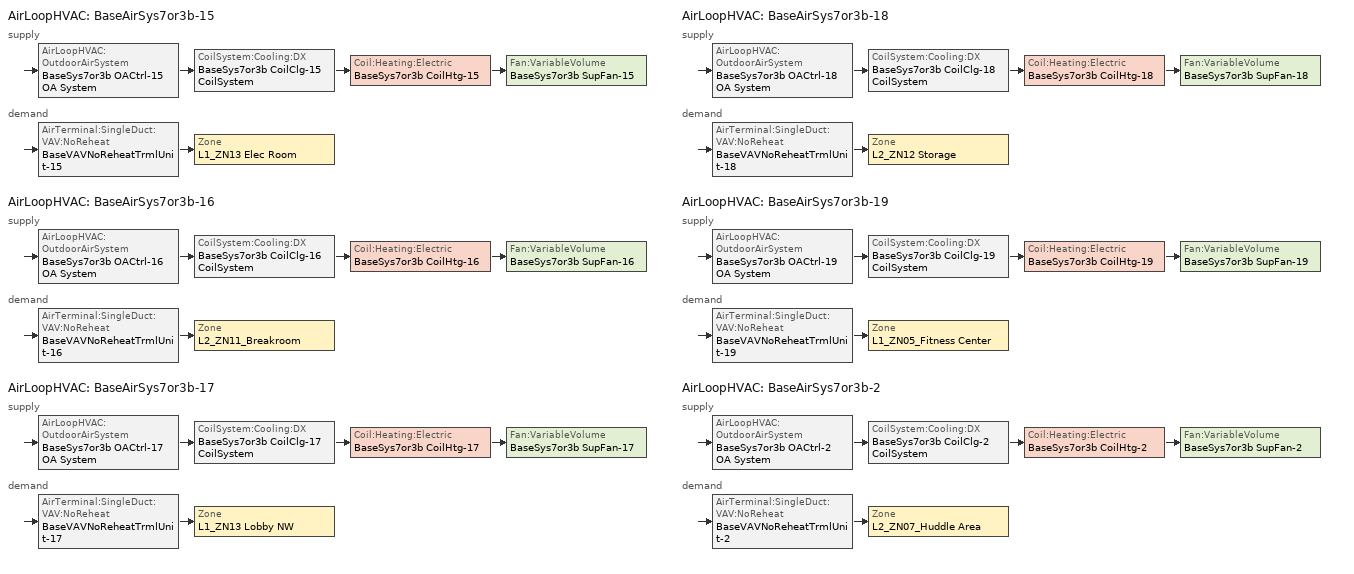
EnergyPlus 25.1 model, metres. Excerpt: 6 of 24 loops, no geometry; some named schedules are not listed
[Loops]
AirLoopHVAC 'BaseAirSys7or3b-15'
 supply: AirLoopHVAC:OutdoorAirSystem 'BaseSys7or3b OACtrl-15 OA System' > CoilSystem:Cooling:DX 'BaseSys7or3b CoilClg-15 CoilSystem' > Coil:Heating:Electric 'BaseSys7or3b CoilHtg-15' > Fan:VariableVolume 'BaseSys7or3b SupFan-15'
 demand: AirTerminal:SingleDuct:VAV:NoReheat 'BaseVAVNoReheatTrmlUnit-15' > Zone 'L1_ZN13 Elec Room'
AirLoopHVAC 'BaseAirSys7or3b-16'
 supply: AirLoopHVAC:OutdoorAirSystem 'BaseSys7or3b OACtrl-16 OA System' > CoilSystem:Cooling:DX 'BaseSys7or3b CoilClg-16 CoilSystem' > Coil:Heating:Electric 'BaseSys7or3b CoilHtg-16' > Fan:VariableVolume 'BaseSys7or3b SupFan-16'
 demand: AirTerminal:SingleDuct:VAV:NoReheat 'BaseVAVNoReheatTrmlUnit-16' > Zone 'L2_ZN11_Breakroom'
AirLoopHVAC 'BaseAirSys7or3b-17'
 supply: AirLoopHVAC:OutdoorAirSystem 'BaseSys7or3b OACtrl-17 OA System' > CoilSystem:Cooling:DX 'BaseSys7or3b CoilClg-17 CoilSystem' > Coil:Heating:Electric 'BaseSys7or3b CoilHtg-17' > Fan:VariableVolume 'BaseSys7or3b SupFan-17'
 demand: AirTerminal:SingleDuct:VAV:NoReheat 'BaseVAVNoReheatTrmlUnit-17' > Zone 'L1_ZN13 Lobby NW'
AirLoopHVAC 'BaseAirSys7or3b-18'
 supply: AirLoopHVAC:OutdoorAirSystem 'BaseSys7or3b OACtrl-18 OA System' > CoilSystem:Cooling:DX 'BaseSys7or3b CoilClg-18 CoilSystem' > Coil:Heating:Electric 'BaseSys7or3b CoilHtg-18' > Fan:VariableVolume 'BaseSys7or3b SupFan-18'
 demand: AirTerminal:SingleDuct:VAV:NoReheat 'BaseVAVNoReheatTrmlUnit-18' > Zone 'L2_ZN12 Storage'
AirLoopHVAC 'BaseAirSys7or3b-19'
 supply: AirLoopHVAC:OutdoorAirSystem 'BaseSys7or3b OACtrl-19 OA System' > CoilSystem:Cooling:DX 'BaseSys7or3b CoilClg-19 CoilSystem' > Coil:Heating:Electric 'BaseSys7or3b CoilHtg-19' > Fan:VariableVolume 'BaseSys7or3b SupFan-19'
 demand: AirTerminal:SingleDuct:VAV:NoReheat 'BaseVAVNoReheatTrmlUnit-19' > Zone 'L1_ZN05_Fitness Center'
AirLoopHVAC 'BaseAirSys7or3b-2'
 supply: AirLoopHVAC:OutdoorAirSystem 'BaseSys7or3b OACtrl-2 OA System' > CoilSystem:Cooling:DX 'BaseSys7or3b CoilClg-2 CoilSystem' > Coil:Heating:Electric 'BaseSys7or3b CoilHtg-2' > Fan:VariableVolume 'BaseSys7or3b SupFan-2'
 demand: AirTerminal:SingleDuct:VAV:NoReheat 'BaseVAVNoReheatTrmlUnit-2' > Zone 'L2_ZN07_Huddle Area'
[ZoneControl:Thermostat] Temperature Difference Between Cutout And Setpoint {deltaC}=0
Name | Zone or ZoneList | Control Type Schedule | Control 1
L1_ZN05_Fitness Center Thermostat | L1_ZN05_Fitness Center | L1_ZN05_Fitness Center Thermostat Schedule | L1_ZN05_Fitness Center Thermostat
L1_ZN13 Elec Room Thermostat | L1_ZN13 Elec Room | L1_ZN13 Elec Room Thermostat Schedule | L1_ZN13 Elec Room Thermostat
L1_ZN13 Lobby NW Thermostat | L1_ZN13 Lobby NW | L1_ZN13 Lobby NW Thermostat Schedule | L1_ZN13 Lobby NW Thermostat
L2_ZN07_Huddle Area Thermostat | L2_ZN07_Huddle Area | L2_ZN07_Huddle Area Thermostat Schedule | L2_ZN07_Huddle Area Thermostat
L2_ZN11_Breakroom Thermostat | L2_ZN11_Breakroom | L2_ZN11_Breakroom Thermostat Schedule | L2_ZN11_Breakroom Thermostat
L2_ZN12 Storage Thermostat | L2_ZN12 Storage | L2_ZN12 Storage Thermostat Schedule | L2_ZN12 Storage Thermostat
[ThermostatSetpoint:DualSetpoint] Heating Setpoint Temperature Schedule=SchoolHtgSetpt; Cooling Setpoint Temperature Schedule=SchoolClgSetpt
L1_ZN05_Fitness Center Thermostat; L1_ZN13 Elec Room Thermostat; L1_ZN13 Lobby NW Thermostat; L2_ZN07_Huddle Area Thermostat; L2_ZN11_Breakroom Thermostat; L2_ZN12 Storage Thermostat
[Fan:ZoneExhaust] Availability Schedule=SchoolHVACAvail; Fan Total Efficiency=0.6; Pressure Rise {Pa}=0; System Availability Manager Coupling Mode=Decoupled; Balanced Exhaust Fraction Schedule=On
Name | Maximum Flow Rate {m3/s}
L1_ZN05_Fitness Center BaseExhFan | 0.0567611
L1_ZN13 Elec Room BaseExhFan | 0.00154415
L1_ZN13 Lobby NW BaseExhFan | 0.0287185
L2_ZN07_Huddle Area BaseExhFan | 0.0944103
L2_ZN11_Breakroom BaseExhFan | 0.0371703
L2_ZN12 Storage BaseExhFan | 0.0141672
[Zone equipment]
L1_ZN05_Fitness Center: L1_ZN05_Fitness Center BaseExhFan, BaseVAVNoReheatTrmlUnit-19
L1_ZN13 Elec Room: L1_ZN13 Elec Room BaseExhFan, BaseVAVNoReheatTrmlUnit-15
L1_ZN13 Lobby NW: L1_ZN13 Lobby NW BaseExhFan, BaseVAVNoReheatTrmlUnit-17
L2_ZN07_Huddle Area: L2_ZN07_Huddle Area BaseExhFan, BaseVAVNoReheatTrmlUnit-2
L2_ZN11_Breakroom: L2_ZN11_Breakroom BaseExhFan, BaseVAVNoReheatTrmlUnit-16
L2_ZN12 Storage: L2_ZN12 Storage BaseExhFan, BaseVAVNoReheatTrmlUnit-18
[Sizing:Zone] Zone Cooling Design Supply Air Temperature Input Method=TemperatureDifference; Zone Cooling Design Supply Air Temperature {C}=14; Zone Cooling Design Supply Air Temperature Difference {deltaC}=11.1111; Zone Heating Design Supply Air Temperature Input Method=TemperatureDifference; Zone Heating Design Supply Air Temperature {C}=40; Zone Heating Design Supply Air Temperature Difference {deltaC}=13.8889; Zone Cooling Design Supply Air Humidity Ratio {kgWater/kgDryAir}=0.0085; Zone Heating Design Supply Air Humidity Ratio {kgWater/kgDryAir}=0.008; Zone Heating Sizing Factor=1; Zone Cooling Sizing Factor=1; Cooling Design Air Flow Method=DesignDay; Cooling Design Air Flow Rate {m3/s}=0; Cooling Minimum Air Flow per Zone Floor Area {m3/s-m2}=0; Cooling Minimum Air Flow {m3/s}=0; Cooling Minimum Air Flow Fraction=0; Heating Design Air Flow Method=DesignDayWithLimit; Heating Design Air Flow Rate {m3/s}=0; Heating Maximum Air Flow per Zone Floor Area {m3/s-m2}=0; Heating Maximum Air Flow {m3/s}=0; Heating Maximum Air Flow Fraction=0.5; Account for Dedicated Outdoor Air System=No; Zone Load Sizing Method=Sensible Load Only No Latent Load; Zone Latent Cooling Design Supply Air Humidity Ratio Input Method=HumidityRatioDifference; Zone Cooling Design Supply Air Humidity Ratio Difference {kgWater/kgDryAir}=0.005; Zone Latent Heating Design Supply Air Humidity Ratio Input Method=HumidityRatioDifference; Zone Humidification Design Supply Air Humidity Ratio Difference {kgWater/kgDryAir}=0.005; Type of Space Sum to Use=Coincident
Name | Design Specification Outdoor Air Object
L1_ZN05_Fitness Center | L1_ZN05_Fitness Center Design Specification Outdoor Air
L1_ZN13 Elec Room | L1_ZN13 Elec Room Design Specification Outdoor Air
L1_ZN13 Lobby NW | L1_ZN13 Lobby NW Design Specification Outdoor Air
L2_ZN07_Huddle Area | L2_ZN07_Huddle Area Design Specification Outdoor Air
L2_ZN11_Breakroom | L2_ZN11_Breakroom Design Specification Outdoor Air
L2_ZN12 Storage | L2_ZN12 Storage Design Specification Outdoor Air
[DesignSpecification:OutdoorAir] Outdoor Air Method=Maximum; Outdoor Air Flow per Person {m3/s-person}=0; Outdoor Air Flow per Zone {m3/s}=0; Outdoor Air Flow Air Changes per Hour {1/hr}=0
Name | Outdoor Air Flow per Zone Floor Area {m3/s-m2}
L1_ZN05_Fitness Center Design Specification Outdoor Air | 0.00194642
L1_ZN13 Elec Room Design Specification Outdoor Air; L2_ZN12 Storage Design Specification Outdoor Air | 0.000762
L1_ZN13 Lobby NW Design Specification Outdoor Air; L2_ZN11_Breakroom Design Specification Outdoor Air | 0.0025146
L2_ZN07_Huddle Area Design Specification Outdoor Air | 0.00257361
[AirTerminal:SingleDuct:VAV:NoReheat] Availability Schedule=Always On Discrete; Maximum Air Flow Rate {m3/s}=Autosize; Zone Minimum Air Flow Input Method=FixedFlowRate; Constant Minimum Air Flow Fraction=0.3
Name | Fixed Minimum Air Flow Rate {m3/s}
BaseVAVNoReheatTrmlUnit-19 | 0.170247
BaseVAVNoReheatTrmlUnit-15 | 0.00463144
BaseVAVNoReheatTrmlUnit-17 | 0.0861365
BaseVAVNoReheatTrmlUnit-2 | 0.283168
BaseVAVNoReheatTrmlUnit-16 | 0.111487
BaseVAVNoReheatTrmlUnit-18 | 0.0424924
[AirLoopHVAC] Design Supply Air Flow Rate {m3/s}=AutoSize; Design Return Air Flow Fraction of Supply Air Flow=1
BaseAirSys7or3b-15; BaseAirSys7or3b-16; BaseAirSys7or3b-17; BaseAirSys7or3b-18; BaseAirSys7or3b-19; BaseAirSys7or3b-2
[Sizing:System] Type of Load to Size On=Sensible; Design Outdoor Air Flow Rate {m3/s}=Autosize; Central Heating Maximum System Air Flow Ratio=0.5; Preheat Design Temperature {C}=5.68434e-14; Preheat Design Humidity Ratio {kgWater/kgDryAir}=0; Precool Design Temperature {C}=5.68434e-14; Precool Design Humidity Ratio {kgWater/kgDryAir}=0; Central Cooling Design Supply Air Temperature {C}=12.7778; Central Heating Design Supply Air Temperature {C}=35; Type of Zone Sum to Use=NonCoincident; 100% Outdoor Air in Cooling=No; 100% Outdoor Air in Heating=No; Central Cooling Design Supply Air Humidity Ratio {kgWater/kgDryAir}=0.0085; Central Heating Design Supply Air Humidity Ratio {kgWater/kgDryAir}=0.008; Cooling Supply Air Flow Rate Method=DesignDay; Cooling Supply Air Flow Rate {m3/s}=0; Cooling Supply Air Flow Rate Per Floor Area {m3/s-m2}=0.00996765; Cooling Fraction of Autosized Cooling Supply Air Flow Rate=1; Cooling Supply Air Flow Rate Per Unit Cooling Capacity {m3/s-W}=3.94755e-05; Heating Supply Air Flow Rate Method=DesignDay; Heating Supply Air Flow Rate {m3/s}=0; Heating Supply Air Flow Rate Per Floor Area {m3/s-m2}=0.00996765; Heating Fraction of Autosized Heating Supply Air Flow Rate=1; Heating Fraction of Autosized Cooling Supply Air Flow Rate=1; Heating Supply Air Flow Rate Per Unit Heating Capacity {m3/s-W}=3.15882e-05; System Outdoor Air Method=ZoneSum; Zone Maximum Outdoor Air Fraction=1; Cooling Design Capacity Method=CoolingDesignCapacity; Cooling Design Capacity {W}=Autosize; Cooling Design Capacity Per Floor Area {W/m2}=234.7; Fraction of Autosized Cooling Design Capacity=1; Heating Design Capacity Method=HeatingDesignCapacity; Heating Design Capacity {W}=Autosize; Heating Design Capacity Per Floor Area {W/m2}=157; Fraction of Autosized Heating Design Capacity=1; Central Cooling Capacity Control Method=OnOff; Occupant Diversity=Autosize
BaseAirSys7or3b-15; BaseAirSys7or3b-16; BaseAirSys7or3b-17; BaseAirSys7or3b-18; BaseAirSys7or3b-19; BaseAirSys7or3b-2
[AvailabilityManager:NightCycle] Applicability Schedule=Always On Discrete; Fan Schedule=SchoolHVACAvail; Control Type=CycleOnControlZone; Thermostat Tolerance {deltaC}=1.11111; Cycling Run Time Control Type=ThermostatWithMinimumRunTime; Cycling Run Time {s}=900
Name | Control Zone or Zone List
Availability Manager Night Cycle 17 | L1_ZN13 Elec Room
Availability Manager Night Cycle 20 | L2_ZN11_Breakroom
Availability Manager Night Cycle 21 | L1_ZN13 Lobby NW
Availability Manager Night Cycle 22 | L2_ZN12 Storage
Availability Manager Night Cycle 23 | L1_ZN05_Fitness Center
Availability Manager Night Cycle 4 | L2_ZN07_Huddle Area
[Controller:OutdoorAir] Minimum Outdoor Air Flow Rate {m3/s}=0; Maximum Outdoor Air Flow Rate {m3/s}=Autosize; Economizer Control Type=NoEconomizer; Economizer Control Action Type=ModulateFlow; Economizer Maximum Limit Enthalpy {J/kg}=64000; Lockout Type=NoLockout; Minimum Limit Type=FixedMinimum; High Humidity Control=No; High Humidity Outdoor Air Flow Ratio=1; Control High Indoor Humidity Based on Outdoor Humidity Ratio=Yes; Heat Recovery Bypass Control Type=BypassWhenOAFlowGreaterThanMinimum; Economizer Operation Staging=InterlockedWithMechanicalCooling
Name | Minimum Outdoor Air Schedule | Mechanical Ventilation Controller
BaseSys7or3b OACtrl-15 | BaseSys7or3b OACtrl-15 Schedule | BaseSys7or3b OACtrl-15 Mech Vent Controller
BaseSys7or3b OACtrl-16 | BaseSys7or3b OACtrl-16 Schedule | BaseSys7or3b OACtrl-16 Mech Vent Controller
BaseSys7or3b OACtrl-17 | BaseSys7or3b OACtrl-17 Schedule | BaseSys7or3b OACtrl-17 Mech Vent Controller
BaseSys7or3b OACtrl-18 | BaseSys7or3b OACtrl-18 Schedule | BaseSys7or3b OACtrl-18 Mech Vent Controller
BaseSys7or3b OACtrl-19 | BaseSys7or3b OACtrl-19 Schedule | BaseSys7or3b OACtrl-19 Mech Vent Controller
BaseSys7or3b OACtrl-2 | BaseSys7or3b OACtrl-2 Schedule | BaseSys7or3b OACtrl-2 Mech Vent Controller
[Controller:MechanicalVentilation] Demand Controlled Ventilation=No; System Outdoor Air Method=ZoneSum
Name | Availability Schedule | Zone or ZoneList Name 1 | Design Specification Outdoor Air Object Name 1
BaseSys7or3b OACtrl-15 Mech Vent Controller | BaseSys7or3b OACtrl-15 Schedule | L1_ZN13 Elec Room | L1_ZN13 Elec Room Design Specification Outdoor Air
BaseSys7or3b OACtrl-16 Mech Vent Controller | BaseSys7or3b OACtrl-16 Schedule | L2_ZN11_Breakroom | L2_ZN11_Breakroom Design Specification Outdoor Air
BaseSys7or3b OACtrl-17 Mech Vent Controller | BaseSys7or3b OACtrl-17 Schedule | L1_ZN13 Lobby NW | L1_ZN13 Lobby NW Design Specification Outdoor Air
BaseSys7or3b OACtrl-18 Mech Vent Controller | BaseSys7or3b OACtrl-18 Schedule | L2_ZN12 Storage | L2_ZN12 Storage Design Specification Outdoor Air
BaseSys7or3b OACtrl-19 Mech Vent Controller | BaseSys7or3b OACtrl-19 Schedule | L1_ZN05_Fitness Center | L1_ZN05_Fitness Center Design Specification Outdoor Air
BaseSys7or3b OACtrl-2 Mech Vent Controller | BaseSys7or3b OACtrl-2 Schedule | L2_ZN07_Huddle Area | L2_ZN07_Huddle Area Design Specification Outdoor Air
[SetpointManager:MixedAir] Control Variable=Temperature
Name | Setpoint Node or NodeList
BaseSys7or3b OACtrl-15 OA System Mixed Air Node OS Default SPM | BaseSys7or3b OACtrl-15 OA System Mixed Air Node
BaseSys7or3b CoilClg-15 Outlet Node OS Default SPM | BaseSys7or3b CoilClg-15 Outlet Node
BaseSys7or3b CoilHtg-15 Outlet Node OS Default SPM | BaseSys7or3b CoilHtg-15 Outlet Node
BaseSys7or3b OACtrl-16 OA System Mixed Air Node OS Default SPM | BaseSys7or3b OACtrl-16 OA System Mixed Air Node
BaseSys7or3b CoilClg-16 Outlet Node OS Default SPM | BaseSys7or3b CoilClg-16 Outlet Node
BaseSys7or3b CoilHtg-16 Outlet Node OS Default SPM | BaseSys7or3b CoilHtg-16 Outlet Node
BaseSys7or3b OACtrl-17 OA System Mixed Air Node OS Default SPM | BaseSys7or3b OACtrl-17 OA System Mixed Air Node
BaseSys7or3b CoilClg-17 Outlet Node OS Default SPM | BaseSys7or3b CoilClg-17 Outlet Node
BaseSys7or3b CoilHtg-17 Outlet Node OS Default SPM | BaseSys7or3b CoilHtg-17 Outlet Node
BaseSys7or3b OACtrl-18 OA System Mixed Air Node OS Default SPM | BaseSys7or3b OACtrl-18 OA System Mixed Air Node
BaseSys7or3b CoilClg-18 Outlet Node OS Default SPM | BaseSys7or3b CoilClg-18 Outlet Node
BaseSys7or3b CoilHtg-18 Outlet Node OS Default SPM | BaseSys7or3b CoilHtg-18 Outlet Node
BaseSys7or3b OACtrl-19 OA System Mixed Air Node OS Default SPM | BaseSys7or3b OACtrl-19 OA System Mixed Air Node
BaseSys7or3b CoilClg-19 Outlet Node OS Default SPM | BaseSys7or3b CoilClg-19 Outlet Node
BaseSys7or3b CoilHtg-19 Outlet Node OS Default SPM | BaseSys7or3b CoilHtg-19 Outlet Node
BaseSys7or3b OACtrl-2 OA System Mixed Air Node OS Default SPM | BaseSys7or3b OACtrl-2 OA System Mixed Air Node
BaseSys7or3b CoilClg-2 Outlet Node OS Default SPM | BaseSys7or3b CoilClg-2 Outlet Node
BaseSys7or3b CoilHtg-2 Outlet Node OS Default SPM | BaseSys7or3b CoilHtg-2 Outlet Node
[CoilSystem:Cooling:DX] Availability Schedule=Always On Discrete
Name | Cooling Coil
BaseSys7or3b CoilClg-15 CoilSystem | BaseSys7or3b CoilClg-15
BaseSys7or3b CoilClg-16 CoilSystem | BaseSys7or3b CoilClg-16
BaseSys7or3b CoilClg-17 CoilSystem | BaseSys7or3b CoilClg-17
BaseSys7or3b CoilClg-18 CoilSystem | BaseSys7or3b CoilClg-18
BaseSys7or3b CoilClg-19 CoilSystem | BaseSys7or3b CoilClg-19
BaseSys7or3b CoilClg-2 CoilSystem | BaseSys7or3b CoilClg-2
[Coil:Cooling:DX:SingleSpeed] Availability Schedule=Always On Discrete; Gross Rated Total Cooling Capacity {W}=Autosize; Gross Rated Sensible Heat Ratio=Autosize; Gross Rated Cooling COP {W/W}=3; Rated Air Flow Rate {m3/s}=Autosize; Rated Evaporator Fan Power Per Volume Flow Rate 2017 {W/(m3/s)}=773.3; Rated Evaporator Fan Power Per Volume Flow Rate 2023 {W/(m3/s)}=934.4; Total Cooling Capacity Function of Temperature Curve=CoilClgDXQRatio_fTwbToadbSI; Total Cooling Capacity Function of Flow Fraction Curve=CoilClgDXSnglQRatio_fCFMRatio; Energy Input Ratio Function of Temperature Curve=CoilClgDXEIRRatio_fTwbToadbSI; Energy Input Ratio Function of Flow Fraction Curve=CoilClgDXSnglEIRRatio_fCFMRatio; Part Load Fraction Correlation Curve=CoilClgDXEIRRatio_fQFrac; Minimum Outdoor Dry-Bulb Temperature for Compressor Operation {C}=-25; Nominal Time for Condensate Removal to Begin {s}=0; Ratio of Initial Moisture Evaporation Rate and Steady State Latent Capacity=0; Maximum Cycling Rate {cycles/hr}=0; Latent Capacity Time Constant {s}=0; Condenser Type=AirCooled; Evaporative Condenser Effectiveness=0.9; Evaporative Condenser Air Flow Rate {m3/s}=Autosize; Evaporative Condenser Pump Rated Power Consumption {W}=Autosize; Crankcase Heater Capacity {W}=0; Maximum Outdoor Dry-Bulb Temperature for Crankcase Heater Operation {C}=10; Basin Heater Capacity {W/K}=0; Basin Heater Setpoint Temperature {C}=2
BaseSys7or3b CoilClg-15; BaseSys7or3b CoilClg-16; BaseSys7or3b CoilClg-17; BaseSys7or3b CoilClg-18; BaseSys7or3b CoilClg-19; BaseSys7or3b CoilClg-2
[SetpointManager:SingleZone:Reheat] Control Variable=Temperature; Minimum Supply Air Temperature {C}=12.7778; Maximum Supply Air Temperature {C}=35
Name | Control Zone | Setpoint Node or NodeList
Setpoint Manager Single Zone Reheat 15 | L1_ZN13 Elec Room | BaseSys7or3b SupFan-15 Outlet Node
Setpoint Manager Single Zone Reheat 18 | L2_ZN11_Breakroom | BaseSys7or3b SupFan-16 Outlet Node
Setpoint Manager Single Zone Reheat 19 | L1_ZN13 Lobby NW | BaseSys7or3b SupFan-17 Outlet Node
Setpoint Manager Single Zone Reheat 20 | L2_ZN12 Storage | BaseSys7or3b SupFan-18 Outlet Node
Setpoint Manager Single Zone Reheat 21 | L1_ZN05_Fitness Center | BaseSys7or3b SupFan-19 Outlet Node
Setpoint Manager Single Zone Reheat 2 | L2_ZN07_Huddle Area | BaseSys7or3b SupFan-2 Outlet Node
[Fan:VariableVolume] Availability Schedule=SchoolHVACAvail; Fan Total Efficiency=1; Pressure Rise {Pa}=0; Maximum Flow Rate {m3/s}=AutoSize; Fan Power Minimum Flow Rate Input Method=FixedFlowRate; Fan Power Minimum Flow Fraction=0; Fan Power Minimum Air Flow Rate {m3/s}=0; Motor Efficiency=1; Motor In Airstream Fraction=1; Fan Power Coefficient 1=0.027828; Fan Power Coefficient 2=0.026583; Fan Power Coefficient 3=-0.087069; Fan Power Coefficient 4=1.03092; Fan Power Coefficient 5=0
BaseSys7or3b SupFan-15; BaseSys7or3b SupFan-16; BaseSys7or3b SupFan-17; BaseSys7or3b SupFan-18; BaseSys7or3b SupFan-19; BaseSys7or3b SupFan-2
[Coil:Heating:Electric] Availability Schedule=Always On Discrete; Efficiency=1; Nominal Capacity {W}=Autosize
BaseSys7or3b CoilHtg-15; BaseSys7or3b CoilHtg-16; BaseSys7or3b CoilHtg-17; BaseSys7or3b CoilHtg-18; BaseSys7or3b CoilHtg-19; BaseSys7or3b CoilHtg-2
[Schedule:Year]
SchoolHtgSetpt: SchoolHtgSetptWk, 1, 1, 12, 31
SchoolClgSetpt: SchoolClgSetptWk, 1, 1, 12, 31
SchoolHVACAvail: SchoolHVACAvailWk, 1, 1, 12, 31
On: OnWk, 1, 1, 12, 31
BaseSys7or3b OACtrl-15 Schedule: BaseSys7or3b OACtrl-15 Schedule Week 1, 1, 1, 12, 31
BaseSys7or3b OACtrl-16 Schedule: BaseSys7or3b OACtrl-16 Schedule Week 1, 1, 1, 12, 31
BaseSys7or3b OACtrl-17 Schedule: BaseSys7or3b OACtrl-17 Schedule Week 1, 1, 1, 12, 31
BaseSys7or3b OACtrl-18 Schedule: BaseSys7or3b OACtrl-18 Schedule Week 1, 1, 1, 12, 31
BaseSys7or3b OACtrl-19 Schedule: BaseSys7or3b OACtrl-19 Schedule Week 1, 1, 1, 12, 31
BaseSys7or3b OACtrl-2 Schedule: BaseSys7or3b OACtrl-2 Schedule Week 1, 1, 1, 12, 31
[Schedule:Week:Daily]
SchoolHVACAvailWk: SchoolHVACAvailSun, SchoolHVACAvailWD, SchoolHVACAvailWD, SchoolHVACAvailWD, SchoolHVACAvailWD, SchoolHVACAvailWD, SchoolHVACAvailSat, SchoolHVACAvailSun, AllOnHVACAvailDay, AllOnHVACAvailDay, SchoolHVACAvailSun, SchoolHVACAvailSun
OnWk: OnDay, OnDay, OnDay, OnDay, OnDay, OnDay, OnDay, OnDay, OnDay, OnDay, OnDay, OnDay
BaseSys7or3b OACtrl-15 Schedule Week 1: BaseSys7or3b OACtrl-15 Schedule Week 1 Sunday, BaseSys7or3b OACtrl-15 Schedule Week 1 Monday, BaseSys7or3b OACtrl-15 Schedule Week 1 Tuesday, BaseSys7or3b OACtrl-15 Schedule Week 1 Wednesday, BaseSys7or3b OACtrl-15 Schedule Week 1 Thursday, BaseSys7or3b OACtrl-15 Schedule Week 1 Friday, BaseSys7or3b OACtrl-15 Schedule Week 1 Saturday, BaseSys7or3b OACtrl-15 Schedule Week 1 Holiday, BaseSys7or3b OACtrl-15 Schedule Week 1 Summer, BaseSys7or3b OACtrl-15 Schedule Week 1 Winter, BaseSys7or3b OACtrl-15 Schedule Week 1 Custom 1, BaseSys7or3b OACtrl-15 Schedule Week 1 Custom 2
BaseSys7or3b OACtrl-16 Schedule Week 1: BaseSys7or3b OACtrl-16 Schedule Week 1 Sunday, BaseSys7or3b OACtrl-16 Schedule Week 1 Monday, BaseSys7or3b OACtrl-16 Schedule Week 1 Tuesday, BaseSys7or3b OACtrl-16 Schedule Week 1 Wednesday, BaseSys7or3b OACtrl-16 Schedule Week 1 Thursday, BaseSys7or3b OACtrl-16 Schedule Week 1 Friday, BaseSys7or3b OACtrl-16 Schedule Week 1 Saturday, BaseSys7or3b OACtrl-16 Schedule Week 1 Holiday, BaseSys7or3b OACtrl-16 Schedule Week 1 Summer, BaseSys7or3b OACtrl-16 Schedule Week 1 Winter, BaseSys7or3b OACtrl-16 Schedule Week 1 Custom 1, BaseSys7or3b OACtrl-16 Schedule Week 1 Custom 2
[Schedule:Compact]
L1_ZN05_Fitness Center Thermostat Schedule; L1_ZN13 Elec Room Thermostat Schedule; L1_ZN13 Lobby NW Thermostat Schedule; L2_ZN07_Huddle Area Thermostat Schedule; L2_ZN11_Breakroom Thermostat Schedule; L2_ZN12 Storage Thermostat Schedule: Through: 12/31, For: AllDays, Until: 24:00, 4
[Schedule:Constant]
Always On Discrete: Hourly Value=1
[Curve:Biquadratic] Minimum Value of x {BasedOnField A2}=13.89; Maximum Value of x {BasedOnField A2}=25; Minimum Value of y {BasedOnField A3}=23.89; Maximum Value of y {BasedOnField A3}=46.11; Minimum Curve Output {BasedOnField A4}=0.77
Name | Coefficient1 Constant | Coefficient2 x | Coefficient3 x**2 | Coefficient4 y | Coefficient5 y**2 | Coefficient6 x*y | Maximum Curve Output {BasedOnField A4}
CoilClgDXQRatio_fTwbToadbSI | 0.86779 | 0.014245 | 0.000554 | -0.007569 | 3.2e-05 | -0.000191 | 1.29
CoilClgDXEIRRatio_fTwbToadbSI | 0.116709 | 0.028458 | -0.000411 | 0.021422 | 0.000162 | -0.00068 | 1.33
[Curve:Quadratic] Minimum Value of x {BasedOnField A2}=0; Maximum Value of x {BasedOnField A2}=100
Name | Coefficient1 Constant | Coefficient2 x | Coefficient3 x**2 | Minimum Curve Output {BasedOnField A3}
CoilClgDXSnglQRatio_fCFMRatio | 0.8 | 0.2 | 0 | 0.8
CoilClgDXSnglEIRRatio_fCFMRatio | 1.156 | -0.1816 | 0.0256
[Curve:Cubic]
CoilClgDXEIRRatio_fQFrac: Coefficient1 Constant=0; Coefficient2 x=5.1091; Coefficient3 x**2=-8.5515; Coefficient4 x**3=4.4744; Minimum Value of x {BasedOnField A2}=0.7; Maximum Value of x {BasedOnField A2}=1; Minimum Curve Output {BasedOnField A3}=0.92; Maximum Curve Output {BasedOnField A3}=1
